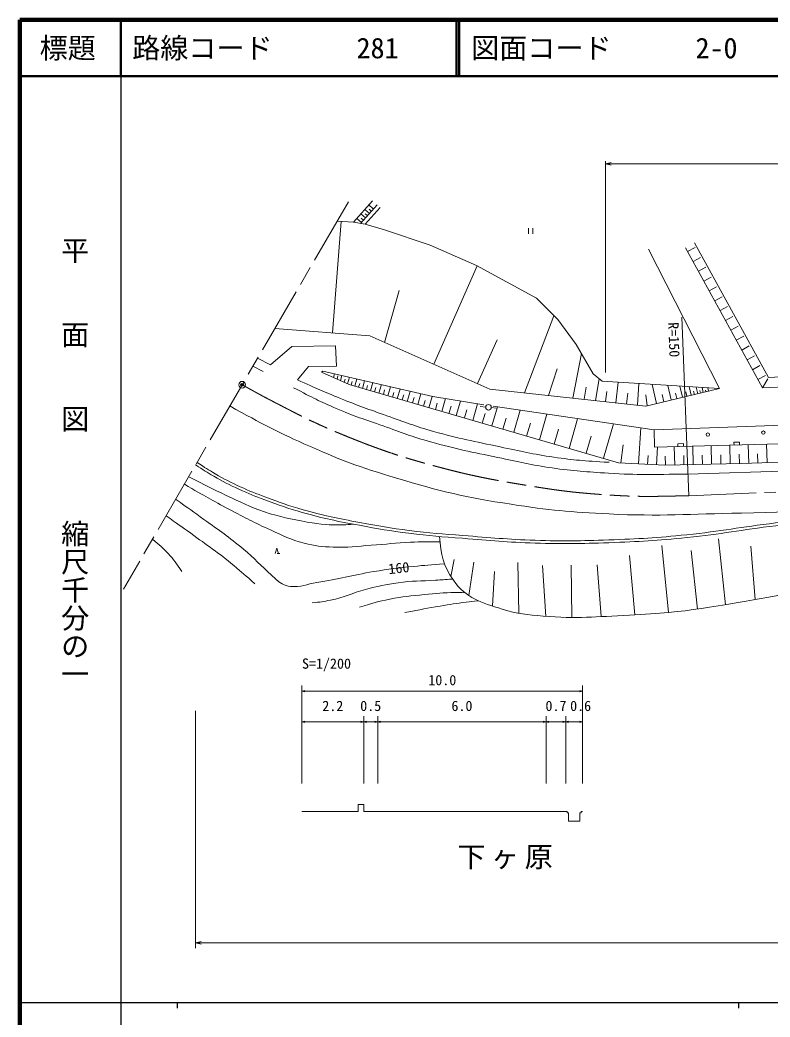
# Model space of a CAD drawing. Units: millimetres, scale not verified, with parts at other scales. Extents: x 40000 to 680000, y 20000 to 380000.
# Drawn here: x 40000 to 173622, y 202409 to 380000 of the extents above; entities that cross this region are included whole.
import ezdxf
from ezdxf.enums import TextEntityAlignment as Align

# ---------------------------------------------------------------- set-up
doc = ezdxf.new("R2010")
doc.units = ezdxf.units.MM
doc.header["$LTSCALE"] = 1000
doc.header["$PDMODE"] = 32
doc.header["$PDSIZE"] = 500
doc.linetypes.add('CHAIN', pattern=[18.5, 12, -1.5, 3.5, -1.5])
for name, color, linetype, lineweight in [('M-BGD', 7, 'Continuous', 13), ('M-BGD-HTXT', 7, 'Continuous', 13), ('M-BMK', 2, 'CHAIN', 13), ('M-BMK-SRVR', 3, 'Continuous', 13), ('M-STR-HTXT', 7, 'Continuous', 13), ('M-TTL', 2, 'Continuous', 140), ('M-TTL-BAND', 7, 'Continuous', 25), ('M-TTL-LINE', 7, 'Continuous', 50), ('M-TTL-TXT', 7, 'Continuous', 13)]:
    doc.layers.add(name, color=color, linetype=linetype, lineweight=lineweight)
doc.layers.add('M-OTRS', color=6, linetype='Continuous')
doc.styles.add('@ＭＳ ゴシック', font='')
doc.styles.add('ＭＳ ゴシック', font='')
doc.styles.add('ＭＳ 明朝', font='')
doc.styles.get('@ＭＳ ゴシック').set_extended_font_data('@MS Gothic')
doc.styles.get('ＭＳ ゴシック').set_extended_font_data('MS Gothic')
doc.styles.get('ＭＳ 明朝').set_extended_font_data('MS Mincho')

msp = doc.modelspace()

# ---------------------------------------------------------------- linework, layer by layer
at = {"layer": 'M-BGD'}
for p, q in [((99429, 343990), (102821, 347786)), ((100657, 343768), (103615, 347077)), ((101480, 343619), (104146, 346602)), ((102948, 346332), (102155, 347041)), ((100821, 343951), (100027, 344660)), ((101530, 344744), (100736, 345453)), ((101175, 344347), (100779, 344702)), ((102239, 345538), (101446, 346247)), ((101885, 345141), (101488, 345496)), ((102594, 345935), (102197, 346289)), ((95662, 324254), (97213, 344124)), ((99429, 343990), (96511, 344166)), ((101480, 343619), (99429, 343990)), ((104929, 342619), (101480, 343619)), ((130607, 342889), (130607, 341889)), ((131357, 341889), (131357, 342889)), ((113053, 339893), (104929, 342619)), ((121340, 336240), (113053, 339893)), ((172285, 314470), (158564, 339423)), ((158940, 338738), (160255, 339461)), ((164628, 314348), (151980, 339196)), ((159904, 336985), (161218, 337708)), ((113704, 318689), (121454, 336178)), ((132012, 330447), (121340, 336240)), ((160868, 335233), (162182, 335956)), ((161831, 333480), (163146, 334203)), ((162795, 331728), (164109, 332451)), ((104959, 322564), (107581, 331830)), ((135828, 326631), (132012, 330447)), ((163759, 329975), (165073, 330698)), ((164722, 328223), (166037, 328946)), ((129859, 313584), (135134, 327325)), ((165686, 326470), (167000, 327193)), ((85410, 325054), (102316, 323735)), ((139100, 322215), (135828, 326631)), ((166650, 324718), (167964, 325440)), ((102316, 323735), (123725, 314248)), ((167613, 322965), (168928, 323688)), ((84661, 318553), (88457, 321832)), ((88457, 321832), (96195, 321978)), ((96195, 321978), (96373, 318327)), ((121535, 315219), (125005, 323050)), ((142084, 316947), (139100, 322215)), ((168577, 321213), (169891, 321935)), ((82321, 319737), (84661, 318553)), ((138462, 312652), (140034, 320565)), ((169541, 319460), (170855, 320183)), ((81510, 318341), (83299, 317392)), ((91413, 318262), (89427, 315899)), ((96373, 318327), (91413, 318262)), ((170504, 317708), (171819, 318430)), ((93957, 317468), (93700, 317294)), ((93700, 317294), (98633, 315076)), ((113546, 312907), (93957, 317468)), ((95839, 316332), (96029, 316986)), ((96486, 316041), (96646, 316589)), ((97099, 315766), (97363, 316675)), ((98358, 315199), (98696, 316365)), ((134160, 313118), (135711, 317839)), ((143692, 315646), (142084, 316947)), ((171468, 315955), (172783, 316678)), ((220375, 316933), (172285, 314470)), ((97745, 315475), (97905, 316023)), ((98633, 315076), (146625, 301143)), ((99021, 314963), (99206, 315601)), ((99659, 314778), (100029, 316054)), ((100333, 314582), (100529, 315256)), ((101008, 314386), (101400, 315735)), ((101721, 314179), (101928, 314892)), ((102434, 313972), (102848, 315398)), ((103188, 313753), (103406, 314507)), ((103941, 313534), (104379, 315042)), ((105534, 313072), (105996, 314665)), ((140482, 312433), (140846, 314621)), ((142502, 312214), (143178, 316062)), ((164628, 314348), (143692, 315646)), ((146152, 311819), (146548, 315469)), ((149979, 311404), (150231, 315241)), ((151489, 311241), (164628, 314348)), ((153409, 311695), (152606, 315094)), ((156018, 312312), (155401, 314920)), ((158020, 312785), (157546, 314787)), ((159556, 313149), (159193, 314685)), ((160736, 313428), (160457, 314607)), ((161709, 313658), (161500, 314542)), ((162682, 313888), (162543, 314478)), ((172285, 314470), (173214, 316097)), ((104738, 313303), (104969, 314100)), ((106376, 312828), (106620, 313669)), ((107217, 312583), (107706, 314267)), ((108107, 312325), (108365, 313215)), ((108997, 312067), (109513, 313846)), ((109937, 311794), (110210, 312734)), ((110877, 311521), (111423, 313401)), ((112865, 310944), (113442, 312931)), ((122618, 311440), (113546, 312907)), ((123725, 314248), (151489, 311241)), ((144327, 312017), (144525, 313842)), ((148066, 311612), (148273, 313525)), ((151710, 311293), (151521, 313223)), ((154714, 312003), (154405, 313308)), ((157019, 312549), (156782, 313550)), ((158788, 312967), (158606, 313735)), ((160146, 313288), (160007, 313878)), ((161222, 313543), (161118, 313985)), ((162195, 313773), (162126, 314068)), ((111871, 311232), (112160, 312226)), ((113996, 310615), (114325, 311747)), ((115128, 310287), (115785, 312550)), ((116421, 309911), (116797, 311205)), ((117714, 309536), (118465, 312122)), ((120670, 308678), (121529, 311634)), ((122966, 311054), (121960, 311167)), ((123961, 310955), (124861, 310853)), ((124059, 307694), (125043, 311082)), ((152966, 306974), (124298, 311192)), ((119192, 309107), (119621, 310585)), ((122365, 308186), (122857, 309880)), ((126023, 307124), (126593, 309088)), ((127987, 306554), (129127, 310481)), ((132540, 305232), (133861, 309785)), ((232060, 309889), (152966, 306974)), ((130263, 305893), (130924, 308169)), ((137817, 303700), (139349, 308977)), ((143935, 301924), (145711, 308041)), ((150215, 300938), (150579, 307325)), ((135178, 304466), (135945, 307105)), ((140876, 302812), (141764, 305870)), ((153039, 303898), (152966, 306974)), ((227345, 305929), (153039, 303898)), ((147022, 301120), (147475, 304346)), ((153369, 300758), (153549, 303912)), ((156643, 300719), (156562, 303995)), ((158191, 304539), (157191, 304512)), ((157191, 304512), (157205, 304012)), ((158204, 304039), (158191, 304539)), ((159927, 300800), (159846, 304084)), ((163220, 300882), (163139, 304174)), ((166521, 300963), (166440, 304265)), ((168187, 304812), (167187, 304785)), ((167187, 304785), (167201, 304285)), ((168201, 304313), (168187, 304812)), ((169820, 301056), (169711, 304354)), ((173099, 301164), (172991, 304444)), ((151792, 300848), (151882, 302425)), ((155005, 300678), (154964, 302316)), ((158285, 300759), (158244, 302401)), ((161574, 300841), (161533, 302487)), ((164871, 300922), (164830, 302573)), ((168171, 301004), (168130, 302654)), ((171460, 301110), (171405, 302750)), ((146625, 301143), (154850, 300674)), ((154850, 300674), (168540, 301013)), ((158974, 299129), (221952, 301097)), ((168540, 301013), (190482, 301740)), ((85463, 284945), (85763, 285945)), ((85763, 285945), (86063, 284945)), ((155543, 274473), (154350, 286367)), ((165685, 275852), (164446, 287602)), ((170996, 276771), (170170, 286294)), ((86313, 284945), (85813, 284945)), ((149514, 274047), (148608, 284622)), ((160700, 275074), (159593, 285531)), ((116784, 280856), (117372, 283893)), ((119962, 277479), (120848, 283450)), ((128862, 274315), (128699, 283377)), ((133694, 273777), (133106, 282823)), ((138293, 273576), (138194, 282896)), ((143556, 273727), (142829, 282950)), ((124151, 275624), (124555, 281778))]:
    msp.add_line(p, q, dxfattribs=at)
msp.add_lwpolyline([(274633, 313777), (258912, 316450), (234582, 318983), (221772, 318807), (173319, 316326), (160141, 340290)], dxfattribs=at)
for centre, radius in [((123464, 311015), 500), ((162538, 306139), 300), ((172424, 306503), 300)]:
    msp.add_circle(centre, radius, dxfattribs=at)
for points, knots in [([(88745, 314498), (92292, 312634), (93322, 312100), (96360, 310791), (99553, 309414), (101426, 308849), (104701, 307683), (107981, 306515), (109799, 305785), (113152, 304848), (117784, 303554), (120440, 303056), (125146, 302067), (128906, 301278), (131001, 300753), (134803, 300207), (138698, 299647), (140907, 299524), (144835, 299280), (150347, 298938), (152254, 299025), (158974, 299129)], [0, 0, 0, 0, 1, 1, 1, 2, 2, 2, 3, 3, 3, 4, 4, 4, 5, 5, 5, 6, 6, 6, 7, 7, 7, 7]), ([(89427, 315899), (92967, 314295), (94043, 313813), (97124, 312573), (100304, 311294), (102118, 310658), (105348, 309509), (108582, 308359), (110374, 307638), (113680, 306714), (118263, 305434), (120891, 304941), (125548, 303963), (129257, 303183), (131324, 302664), (135076, 302127), (138904, 301579), (140261, 301500), (144935, 301216)], [0, 0, 0, 0, 1, 1, 1, 2, 2, 2, 3, 3, 3, 4, 4, 4, 5, 5, 5, 6, 6, 6, 6]), ([(77391, 311250), (83481, 307863), (85310, 306900), (90585, 304531), (96867, 301709), (100506, 300340), (107105, 298370), (114931, 296033), (119422, 294972), (127495, 293736), (134269, 292698), (138110, 292334), (144955, 292011), (154145, 291578), (159310, 291992), (168508, 292175), (180550, 292414), (187288, 292796), (199326, 293197), (208838, 293514), (214162, 293885), (223678, 294015), (226687, 294056), (227655, 294080), (231381, 294084)], [0, 0, 0, 0, 1, 1, 1, 2, 2, 2, 3, 3, 3, 4, 4, 4, 5, 5, 5, 6, 6, 6, 7, 7, 7, 8, 8, 8, 8]), ([(71289, 300782), (72797, 299770), (73234, 299493), (74524, 298738), (76231, 297737), (77218, 297222), (79021, 296407), (80799, 295604), (81819, 295206), (83645, 294519), (86210, 293554), (87658, 293026), (90295, 292280), (94213, 291173), (96463, 290746), (100464, 289994), (103896, 289348), (105828, 289022), (109292, 288577), (113016, 288099), (115119, 287979), (118862, 287678), (123905, 287273), (126730, 286998), (131787, 286826), (136908, 286651), (139784, 286724), (144905, 286899), (150356, 287084), (153413, 287255), (158839, 287809), (165026, 288441), (168444, 289191), (174621, 289912), (178932, 290415), (181353, 290665), (185683, 290964), (191568, 291371), (194875, 291448), (200772, 291561), (207428, 291689), (211159, 291614), (217816, 291537), (221896, 291490), (223612, 291465), (227694, 291376)], [0, 0, 0, 0, 1, 1, 1, 2, 2, 2, 3, 3, 3, 4, 4, 4, 5, 5, 5, 6, 6, 6, 7, 7, 7, 8, 8, 8, 9, 9, 9, 10, 10, 10, 11, 11, 11, 12, 12, 12, 13, 13, 13, 14, 14, 14, 15, 15, 15, 15]), ([(71556, 301204), (73056, 300198), (73491, 299923), (74773, 299172), (76465, 298180), (77444, 297670), (79231, 296862), (80995, 296064), (82007, 295669), (83819, 294988), (86369, 294029), (87808, 293504), (90430, 292763), (94332, 291659), (96574, 291234), (100559, 290485), (103979, 289842), (105903, 289517), (109355, 289073), (113070, 288596), (115168, 288477), (118902, 288177), (123935, 287773), (126755, 287498), (131802, 287326), (136910, 287151), (139779, 287225), (144887, 287398), (150326, 287583), (153376, 287755), (158789, 288307), (164973, 288938), (168390, 289689), (174564, 290409), (178884, 290913), (181310, 291163), (185650, 291463), (191543, 291870), (194856, 291948), (200762, 292061), (207424, 292189), (211158, 292114), (217821, 292037), (221856, 291991), (223580, 291966), (227565, 291879)], [0, 0, 0, 0, 1, 1, 1, 2, 2, 2, 3, 3, 3, 4, 4, 4, 5, 5, 5, 6, 6, 6, 7, 7, 7, 8, 8, 8, 9, 9, 9, 10, 10, 10, 11, 11, 11, 12, 12, 12, 13, 13, 13, 14, 14, 14, 15, 15, 15, 15]), ([(70073, 298651), (73240, 297004), (74101, 296556), (76740, 295330), (79370, 294109), (80798, 293284), (83555, 292386), (86471, 291436), (88172, 291098), (91193, 290571), (93658, 290141), (95079, 290002), (97580, 290086), (98294, 290110), (98554, 290106), (99406, 290191)], [0, 0, 0, 0, 1, 1, 1, 2, 2, 2, 3, 3, 3, 4, 4, 4, 5, 5, 5, 5]), ([(69293, 297309), (73116, 295092), (74140, 294489), (77318, 292815), (80141, 291328), (81715, 290471), (84624, 289162), (86918, 288130), (88187, 287449), (90621, 286817), (92598, 286305), (93760, 286188), (95801, 286109), (98442, 286005), (99923, 286269), (102561, 286436), (105311, 286609), (106841, 286871), (109594, 286981), (111632, 287062), (112317, 287075), (114814, 287067)], [0, 0, 0, 0, 1, 1, 1, 2, 2, 2, 3, 3, 3, 4, 4, 4, 5, 5, 5, 6, 6, 6, 7, 7, 7, 7]), ([(67731, 294619), (70186, 292910), (70822, 292457), (72780, 291038), (75564, 289021), (77188, 287968), (79814, 285749), (81851, 284028), (82829, 282880), (84829, 281115), (85533, 280495), (85859, 280037), (86683, 279588), (87233, 279289), (87586, 279159), (88210, 279098), (90053, 278918), (91072, 279498), (92898, 279807), (96864, 280476), (99043, 281090), (103012, 281742), (105767, 282195), (107321, 282391), (110099, 282669), (112260, 282885), (112979, 282942), (115641, 283111)], [0, 0, 0, 0, 1, 1, 1, 2, 2, 2, 3, 3, 3, 4, 4, 4, 5, 5, 5, 6, 6, 6, 7, 7, 7, 8, 8, 8, 9, 9, 9, 9]), ([(66040, 291707), (68169, 290201), (68714, 289805), (70416, 288569), (73450, 286366), (75223, 285221), (78103, 282820), (79599, 281573), (80110, 281149), (81865, 279549)], [0, 0, 0, 0, 1, 1, 1, 2, 2, 2, 3, 3, 3, 3]), ([(114725, 288004), (115030, 284752), (115382, 282833), (117210, 280216), (119473, 276977), (122148, 276256), (125915, 275064), (128677, 274190), (130339, 274058), (133225, 273815), (139208, 273312), (142599, 273711), (148596, 274001), (159249, 274516), (163020, 275414), (175667, 277580)], [0, 0, 0, 0, 1, 1, 1, 2, 2, 2, 3, 3, 3, 4, 4, 4, 5, 5, 5, 5]), ([(63593, 287495), (64958, 286395), (65397, 286032), (66409, 284946), (67480, 283796), (67816, 283292), (68862, 281757)], [0, 0, 0, 0, 1, 1, 1, 2, 2, 2, 2]), ([(92033, 276169), (93567, 276326), (94036, 276416), (95304, 276659), (97818, 277142), (99100, 277910), (101574, 278568), (103802, 279160), (105074, 279421), (107353, 279767), (109928, 280158), (111407, 280029), (114005, 280203), (115196, 280283), (115568, 280308), (117053, 280409)], [0, 0, 0, 0, 1, 1, 1, 2, 2, 2, 3, 3, 3, 4, 4, 4, 5, 5, 5, 5]), ([(100463, 275388), (102966, 276176), (103733, 276404), (105879, 276842), (108249, 277326), (109612, 277420), (112021, 277642), (114178, 277840), (115387, 278016), (117553, 278015), (118218, 278014), (118447, 278022), (119255, 277987)], [0, 0, 0, 0, 1, 1, 1, 2, 2, 2, 3, 3, 3, 4, 4, 4, 4]), ([(108586, 274454), (111610, 275035), (112400, 275196), (114856, 275599), (116663, 275896), (117672, 276094), (119490, 276308), (120330, 276407), (120607, 276442), (121643, 276536)], [0, 0, 0, 0, 1, 1, 1, 2, 2, 2, 3, 3, 3, 3])]:
    msp.add_open_spline(points, degree=3, knots=knots, dxfattribs=at)
at = {"layer": 'M-BGD-HTXT'}
for p, q in [((90234, 244030), (90234, 261472)), ((140234, 244030), (140234, 261472)), ((90234, 260459), (90734, 260597)), ((90234, 260459), (140234, 260459)), ((90234, 260459), (90734, 260320)), ((140234, 260459), (139734, 260597)), ((140234, 260459), (139734, 260320)), ((101234, 244030), (101234, 255988)), ((103734, 244030), (103734, 255988)), ((133734, 244030), (133734, 255988)), ((137234, 244030), (137234, 255988)), ((90234, 254988), (90734, 255127)), ((90234, 254988), (101234, 254988)), ((90234, 254988), (90734, 254849)), ((101234, 254988), (100734, 255127)), ((101234, 254988), (100734, 254849)), ((101234, 254988), (101734, 255127)), ((101234, 254988), (103734, 254988)), ((101234, 254988), (101734, 254849)), ((103734, 254988), (103234, 255127)), ((103734, 254988), (103234, 254849)), ((103734, 254988), (104234, 255127)), ((103734, 254988), (133734, 254988)), ((103734, 254988), (104234, 254849)), ((133734, 254988), (133234, 255127)), ((133734, 254988), (133234, 254849)), ((133734, 254988), (134234, 255127)), ((133734, 254988), (137234, 254988)), ((133734, 254988), (134234, 254849)), ((137234, 254988), (136734, 255127)), ((137234, 254988), (136734, 254849)), ((137234, 254988), (137734, 255127)), ((137234, 254988), (140234, 254988)), ((137234, 254988), (137734, 254849)), ((140234, 254988), (139734, 255127)), ((140234, 254988), (139734, 254849)), ((100234, 239030), (100234, 240280)), ((100234, 240280), (101234, 240280)), ((101234, 240280), (101234, 239030)), ((100234, 239030), (90234, 239030)), ((101234, 239030), (103734, 239030)), ((103734, 239030), (133734, 239030)), ((133734, 239030), (137234, 239030)), ((137234, 239030), (137484, 239030)), ((137484, 239030), (137484, 238780)), ((137484, 238780), (137734, 238780)), ((137734, 238780), (137734, 237280)), ((139734, 237280), (139734, 238780)), ((139734, 238780), (139984, 238780)), ((139984, 238780), (139984, 239030)), ((139984, 239030), (140234, 239030)), ((137734, 237280), (139734, 237280))]:
    msp.add_line(p, q, dxfattribs=at)
at = {"layer": 'M-BMK'}
for p, q in [((98504, 347596), (58433, 278613)), ((159167, 295267), (174630, 295904))]:
    msp.add_line(p, q, dxfattribs=at)
msp.add_open_spline([(79585, 315027), (82685, 313286), (83541, 312839), (86114, 311506), (90547, 309211), (93052, 307943), (97672, 306054), (104180, 303394), (107944, 302140), (114737, 300329), (120621, 298762), (123991, 298139), (129998, 297145), (135514, 296231), (138632, 295814), (144210, 295436), (150039, 295042), (152117, 295102), (159167, 295267)], degree=3, knots=[0, 0, 0, 0, 1, 1, 1, 2, 2, 2, 3, 3, 3, 4, 4, 4, 5, 5, 5, 6, 6, 6, 6], dxfattribs=at)
at = {"layer": 'M-BMK-SRVR'}
msp.add_circle((79585, 315027), 600, dxfattribs=at)
at = {"layer": 'M-OTRS'}
msp.add_point((79585, 315027), dxfattribs=at)
at = {"layer": 'M-STR-HTXT'}
for p, q in [((144331, 317182), (144331, 354873)), ((144331, 354367), (145331, 354617)), ((144331, 354367), (424180, 354367)), ((144331, 354367), (145331, 354117)), ((159167, 295267), (157929, 327069)), ((71289, 256976), (71289, 214707)), ((71289, 215644), (72289, 215894)), ((71289, 215644), (557033, 215644)), ((71289, 215644), (72289, 215394))]:
    msp.add_line(p, q, dxfattribs=at)
at = {"layer": 'M-TTL'}
for p, q in [((40000, 380000), (40000, 20000)), ((680000, 380000), (40000, 380000))]:
    msp.add_line(p, q, dxfattribs=at)
at = {"layer": 'M-TTL-BAND'}
for p, q in [((58000, 370000), (58000, 20000)), ((40000, 205000), (579000, 205000)), ((68000, 205000), (68000, 204000)), ((168000, 205000), (168000, 204000))]:
    msp.add_line(p, q, dxfattribs=at)
at = {"layer": 'M-TTL-LINE'}
for p, q in [((58000, 380000), (58000, 370000)), ((117750, 380000), (117750, 370000)), ((118250, 380000), (118250, 370000)), ((40000, 370000), (680000, 370000))]:
    msp.add_line(p, q, dxfattribs=at)

# ---------------------------------------------------------------- texts
at = {"layer": 'M-BGD', "style": 'ＭＳ ゴシック'}
msp.add_text('160', height=1833, rotation=5.977, dxfattribs=at).set_placement((107498, 282396), align=Align.MIDDLE_CENTER)
at = {"layer": 'M-BGD-HTXT', "style": 'ＭＳ 明朝'}
msp.add_text('S=1/200', height=1833, dxfattribs=at).set_placement((90247, 263898), align=Align.BOTTOM_LEFT)
at = {"layer": 'M-BGD-HTXT', "style": 'ＭＳ ゴシック'}
for s, p in [('10.0', (115234, 260959)), ('2.2', (95734, 256366)), ('0.5', (102484, 256366)), ('6.0', (118734, 256366)), ('0.7', (135484, 256366)), ('0.6', (139878, 256366))]:
    msp.add_text(s, height=1833, dxfattribs=at).set_placement(p, align=Align.BOTTOM_CENTER)
at = {"layer": 'M-BGD-HTXT', "insert": (126915, 230763), "char_height": 3666, "attachment_point": 5, "style": 'ＭＳ ゴシック'}
msp.add_mtext('\\T1.2;下ヶ原', dxfattribs=at)
at = {"layer": 'M-STR-HTXT', "style": 'ＭＳ ゴシック'}
msp.add_text('R=150', height=1833, rotation=272.23, dxfattribs=at).set_placement((155047, 322990), align=Align.BOTTOM_CENTER)
at = {"layer": 'M-TTL-BAND', "style": '@ＭＳ ゴシック'}
for s, p in [('平\u3000\u3000面\u3000\u3000図', (49777, 306475)), ('縮尺千分の一', (49777, 261030))]:
    msp.add_text(s, height=3666, rotation=270, dxfattribs=at).set_placement(p, align=Align.MIDDLE_RIGHT)
at = {"layer": 'M-TTL-TXT', "style": 'ＭＳ ゴシック'}
msp.add_text('標題', height=3666, dxfattribs=at).set_placement((48500, 375000), align=Align.MIDDLE_CENTER)
for s, p in [('路線コード      281', (60000, 375000)), ('図面コード      2-0', (120380, 375000))]:
    msp.add_text(s, height=3666, dxfattribs=at).set_placement(p, align=Align.MIDDLE_LEFT)

doc.saveas('drawing.dxf')
